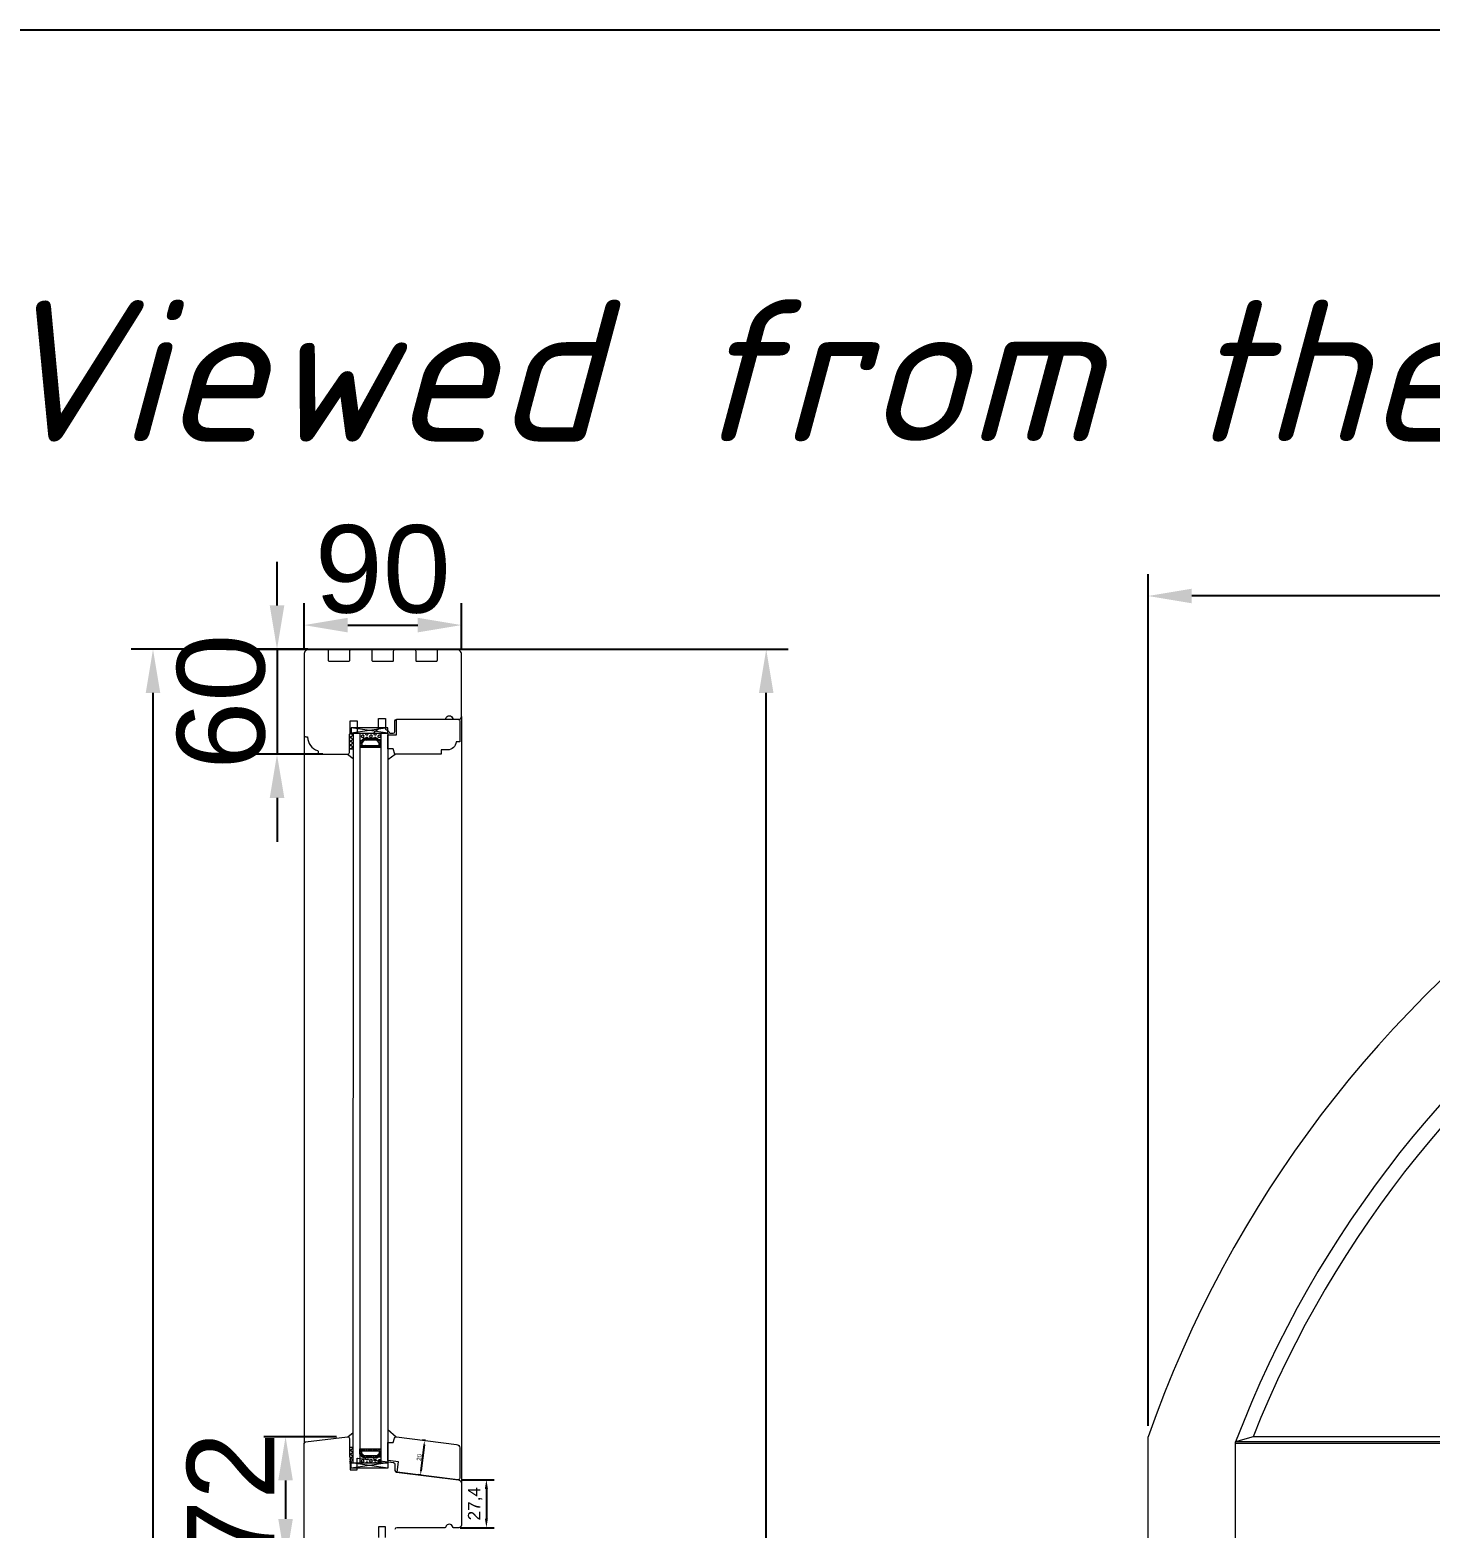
# Model space of a CAD drawing. Header units: millimetres. Extents: x 0 to 182016, y 11 to 3710.
# Drawn here: x 7757 to 8557, y 2854 to 3710 of the extents above; entities that cross this region are included whole.
import ezdxf

# ---------------------------------------------------------------- set-up
doc = ezdxf.new("R2010")
doc.units = ezdxf.units.MM
doc.layers.add('Matmenys', color=10, linetype='Continuous', lineweight=20)
doc.layers.add('Stiklo paketas', color=7, linetype='Continuous')
doc.styles.add('ROMANS', font='stylu.ttf', dxfattribs={"oblique": 15})
doc.styles.get("Standard").update_dxf_attribs({"font": 'arial.ttf'})
doc.dimstyles.new('3-5', dxfattribs={"dimscale": 3.5, "dimtxt": 3.5, "dimasz": 3.5, "dimexe": 1.25, "dimexo": 0.625, "dimtad": 1, "dimdec": 1, "dimtxsty": 'Standard', "dimcen": 3.5, "dimadec": 0, "dimazin": 0, "dimtfac": 1, "dimtdec": 1, "dimtmove": 0, "dimatfit": 3, "dimfxl": 1, "dimarcsym": 0})
doc.dimstyles.new('ISO-25', dxfattribs={"dimtxt": 2.5, "dimasz": 2.5, "dimexe": 1.25, "dimexo": 0.625, "dimtad": 1, "dimtxsty": 'Standard', "dimcen": 2.5, "dimadec": 0, "dimazin": 0, "dimtfac": 1, "dimtmove": 0, "dimatfit": 3, "dimfxl": 1, "dimarcsym": 0})
doc.dimstyles.new('Padidinti matmenys', dxfattribs={"dimscale": 10, "dimtxt": 5, "dimasz": 2.5, "dimexe": 1.25, "dimexo": 0.625, "dimtad": 1, "dimdec": 1, "dimtxsty": 'Standard', "dimcen": 2.5, "dimadec": 0, "dimazin": 0, "dimtfac": 1, "dimtdec": 1, "dimtmove": 0, "dimatfit": 3, "dimfxl": 1, "dimarcsym": 0})

# ---------------------------------------------------------------- blocks, each defined once
blk = doc.blocks.new('*D1324')
at = {"color": 0, "lineweight": -2, "transparency": 16777216}
for p, q in [((8396.3, 2912.86), (8396.3, 3399.51)), ((9666.33, 2912.86), (9666.33, 3399.51)), ((9641.33, 3387.01), (8421.3, 3387.01))]:
    blk.add_line(p, q, dxfattribs=at)
at = {"color": 0, "transparency": 16777216}
for points in [[(8421.3, 3391.18), (8421.3, 3382.84), (8396.3, 3387.01)], [(9641.33, 3391.18), (9641.33, 3382.84), (9666.33, 3387.01)]]:
    blk.add_solid(points, dxfattribs=at)
at = {"layer": 'Defpoints', "color": 0, "transparency": 16777216}
for p in [(8396.3, 3387.01), (8396.3, 2906.61), (9666.33, 2906.61)]:
    blk.add_point(p, dxfattribs=at)
at = {"color": 0, "lineweight": 5, "transparency": 16777216, "insert": (9031.32, 3418.79), "char_height": 50, "attachment_point": 5}
blk.add_mtext('1270', dxfattribs=at)
blk = doc.blocks.new('*D1364')
at = {"layer": 'Defpoints', "color": 0, "transparency": 16777216}
for p in [(8001.86, 2882), (8001.02, 2854.61), (8018.22, 2854.61)]:
    blk.add_point(p, dxfattribs=at)
at = {"layer": 'Matmenys', "color": 0, "lineweight": -2, "transparency": 16777216}
for p, q in [((8004.05, 2882), (8022.59, 2882)), ((8018.22, 2876.75), (8018.22, 2859.86)), ((8003.2, 2854.61), (8022.59, 2854.61))]:
    blk.add_line(p, q, dxfattribs=at)
at = {"layer": 'Matmenys', "color": 0, "transparency": 16777216}
for points in [[(8017.34, 2876.75), (8019.09, 2876.75), (8018.22, 2882)], [(8017.34, 2859.86), (8019.09, 2859.86), (8018.22, 2854.61)]]:
    blk.add_solid(points, dxfattribs=at)
at = {"layer": 'Matmenys', "color": 0, "transparency": 16777216, "insert": (8011.82, 2868.3), "char_height": 7, "attachment_point": 5, "rotation": 90}
blk.add_mtext('27,4', dxfattribs=at)
blk = doc.blocks.new('*D1370')
at = {"color": 0, "lineweight": -2, "transparency": 16777216}
for p, q in [((7898.58, 3381.58), (7898.58, 3406.58)), ((7916.27, 3356.58), (7886.08, 3356.58)), ((7898.58, 3356.58), (7898.58, 3296.58)), ((7924.77, 3296.58), (7886.08, 3296.58)), ((7898.58, 3271.58), (7898.58, 3246.58))]:
    blk.add_line(p, q, dxfattribs=at)
at = {"color": 0, "transparency": 16777216}
for points in [[(7894.42, 3381.58), (7902.75, 3381.58), (7898.58, 3356.58)], [(7894.42, 3271.58), (7902.75, 3271.58), (7898.58, 3296.58)]]:
    blk.add_solid(points, dxfattribs=at)
at = {"layer": 'Defpoints', "color": 0, "transparency": 16777216}
for p in [(7922.52, 3356.58), (7898.58, 3296.58), (7931.02, 3296.58)]:
    blk.add_point(p, dxfattribs=at)
at = {"color": 0, "lineweight": 5, "transparency": 16777216, "insert": (7866.8, 3326.58), "char_height": 50, "attachment_point": 5, "rotation": 90}
blk.add_mtext('60', dxfattribs=at)
blk = doc.blocks.new('*D1986')
at = {"color": 0, "lineweight": -2, "transparency": 16777216}
for p, q in [((7982.64, 2902), (7980.81, 2887.11)), ((7983.4, 2904.42), (7981.71, 2904.63)), ((7980.97, 2884.57), (7979.27, 2884.78))]:
    blk.add_line(p, q, dxfattribs=at)
at = {"color": 0, "transparency": 16777216}
for points in [[(7982.23, 2902.05), (7983.06, 2901.95), (7982.95, 2904.48)], [(7980.4, 2887.16), (7981.23, 2887.06), (7980.51, 2884.63)]]:
    blk.add_solid(points, dxfattribs=at)
at = {"layer": 'Defpoints', "color": 0, "transparency": 16777216}
for p in [(7984.02, 2904.35), (7980.51, 2884.63), (7981.59, 2884.49)]:
    blk.add_point(p, dxfattribs=at)
at = {"color": 0, "transparency": 16777216, "insert": (7979.84, 2894.78), "char_height": 2.5, "attachment_point": 5, "rotation": 83}
blk.add_mtext('20', dxfattribs=at)
blk = doc.blocks.new('*D1996')
at = {"color": 0, "lineweight": -2, "transparency": 16777216}
for p, q in [((7932.66, 2906.61), (7890.97, 2906.61)), ((7903.47, 2881.61), (7903.47, 2859.61)), ((7916.77, 2834.61), (7890.97, 2834.61))]:
    blk.add_line(p, q, dxfattribs=at)
at = {"color": 0, "transparency": 16777216}
for points in [[(7899.3, 2881.61), (7907.64, 2881.61), (7903.47, 2906.61)], [(7899.3, 2859.61), (7907.64, 2859.61), (7903.47, 2834.61)]]:
    blk.add_solid(points, dxfattribs=at)
at = {"layer": 'Defpoints', "color": 0, "transparency": 16777216}
for p in [(7938.91, 2906.61), (7903.47, 2834.61), (7923.02, 2834.61)]:
    blk.add_point(p, dxfattribs=at)
at = {"color": 0, "lineweight": 5, "transparency": 16777216, "insert": (7872.12, 2870.61), "char_height": 50, "attachment_point": 5, "rotation": 90}
blk.add_mtext('72', dxfattribs=at)
blk = doc.blocks.new('*D1411')
at = {"color": 0, "lineweight": -2, "transparency": 16777216}
for p, q in [((7869.77, 3356.58), (8190.62, 3356.58)), ((8178.12, 831.56), (8178.12, 3331.58)), ((8000.92, 806.56), (8190.62, 806.56))]:
    blk.add_line(p, q, dxfattribs=at)
at = {"color": 0, "transparency": 16777216}
for points in [[(8173.95, 3331.58), (8182.29, 3331.58), (8178.12, 3356.58)], [(8173.95, 831.56), (8182.29, 831.56), (8178.12, 806.56)]]:
    blk.add_solid(points, dxfattribs=at)
at = {"layer": 'Defpoints', "color": 0, "transparency": 16777216}
for p in [(7863.52, 3356.58), (8178.12, 3356.58), (7994.67, 806.56)]:
    blk.add_point(p, dxfattribs=at)
at = {"color": 0, "lineweight": 5, "transparency": 16777216, "insert": (8146.34, 1942.07), "char_height": 50, "attachment_point": 5, "rotation": 90}
blk.add_mtext('2550', dxfattribs=at)
blk = doc.blocks.new('*D1997')
at = {"color": 0, "lineweight": -2, "transparency": 16777216}
for p, q in [((7914.01, 3356.62), (7914.01, 3382.88)), ((8004.01, 3356.62), (8004.01, 3382.88)), ((7939.01, 3370.38), (7979.01, 3370.38))]:
    blk.add_line(p, q, dxfattribs=at)
at = {"color": 0, "transparency": 16777216}
for points in [[(7939.01, 3374.54), (7939.01, 3366.21), (7914.01, 3370.38)], [(7979.01, 3374.54), (7979.01, 3366.21), (8004.01, 3370.38)]]:
    blk.add_solid(points, dxfattribs=at)
at = {"layer": 'Defpoints', "color": 0, "transparency": 16777216}
for p in [(8004.01, 3370.38), (7914.01, 3350.37), (8004.01, 3350.37)]:
    blk.add_point(p, dxfattribs=at)
at = {"color": 0, "lineweight": 5, "transparency": 16777216, "insert": (7959.01, 3402.15), "char_height": 50, "attachment_point": 5}
blk.add_mtext('90', dxfattribs=at)
blk = doc.blocks.new('*D1412')
at = {"color": 0, "lineweight": -2, "transparency": 16777216}
for p, q in [((7910.76, 3356.58), (7815.22, 3356.58)), ((7827.72, 3331.58), (7827.72, 831.56)), ((7894.77, 806.56), (7815.22, 806.56))]:
    blk.add_line(p, q, dxfattribs=at)
at = {"color": 0, "transparency": 16777216}
for points in [[(7823.55, 3331.58), (7831.89, 3331.58), (7827.72, 3356.58)], [(7823.55, 831.56), (7831.89, 831.56), (7827.72, 806.56)]]:
    blk.add_solid(points, dxfattribs=at)
at = {"layer": 'Defpoints', "color": 0, "transparency": 16777216}
for p in [(7917.01, 3356.58), (7827.72, 806.56), (7901.02, 806.56)]:
    blk.add_point(p, dxfattribs=at)
at = {"color": 0, "lineweight": 5, "transparency": 16777216, "insert": (7795.94, 2012.57), "char_height": 50, "attachment_point": 5, "rotation": 90}
blk.add_mtext('2550', dxfattribs=at)

msp = doc.modelspace()

# ---------------------------------------------------------------- hatches: boundary and pattern name
at = {"lineweight": 5}
h = msp.add_hatch(dxfattribs=at)
h.set_pattern_fill('ANSI37', color=256, scale=0.5, angle=180, style=0)
h.set_pattern_definition([(225, (8407.7327, 3241.1831), (1.122532, -1.122532), []), (315, (8407.7327, 3241.1831), (1.122532, 1.122532), [])])
h.paths.add_polyline_path([(7941.9860891, 3299.5808572), (7941.9860891, 3308.5808572), (7939.9860891, 3308.5808572), (7939.9860891, 3299.5808572)])
h = msp.add_hatch(dxfattribs=at)
h.set_pattern_fill('HEX', color=256, scale=0.25, angle=180, style=0)
h.set_pattern_definition([(180, (21309.141, -15216.7413), (2e-16, 1.374815), [0.79375, -1.5875]), (60, (21309.141, -15216.7413), (1.190624716, -0.6874075), [0.79375, -1.5875]), (120, (21308.3472, -15216.7413), (1.190624716, 0.6874075), [0.79375, -1.5875])])
h.paths.add_polyline_path([(7945.9860891, 3308.5808572), (7945.9860891, 3303.5808572), (7947.9860891, 3305.5808572), (7955.9860891, 3305.5808572), (7957.9860891, 3303.5808572), (7957.9860891, 3308.5808572)])
h = msp.add_hatch(dxfattribs=at)
h.set_pattern_fill('JIS_WOOD', color=256, angle=180, style=0)
h.set_pattern_definition([(135, (21309.14096, -15216.7413), (0.5, 0.5), [])])
h.paths.add_polyline_path([(7955.9860891, 3305.5808572), (7947.9860891, 3305.5808572), (7945.9860891, 3303.5808572), (7945.9860891, 3300.5808572), (7957.9860891, 3300.5808572), (7957.9860891, 3303.5808572)])
h.paths.add_polyline_path([(7948.4003027, 3304.5808572), (7955.5718756, 3304.5808572), (7956.9860891, 3303.1666436), (7956.9860891, 3301.5808572), (7946.9860891, 3301.5808572), (7946.9860891, 3303.1666436)], flags=16)
h = msp.add_hatch(dxfattribs=at)
h.set_pattern_fill('ANSI37', color=256, scale=0.5, angle=180, style=0)
h.set_pattern_definition([(225, (8407.7327, 2887.6053), (1.122532, -1.122532), []), (315, (8407.7327, 2887.6053), (1.122532, 1.122532), [])])
h.paths.add_polyline_path([(7941.9860891, 2900.60531), (7941.9860891, 2891.60531), (7939.9860891, 2891.60531), (7939.9860891, 2900.60531)])
h = msp.add_hatch(dxfattribs=at)
h.set_pattern_fill('JIS_WOOD', color=256, angle=180, style=0)
h.set_pattern_definition([(135, (21309.14096, -15570.3191), (0.5, 0.5), [])])
h.paths.add_polyline_path([(7955.9860891, 2894.60531), (7947.9860891, 2894.60531), (7945.9860891, 2896.60531), (7945.9860891, 2899.60531), (7957.9860891, 2899.60531), (7957.9860891, 2896.60531)])
h.paths.add_polyline_path([(7948.4003027, 2895.60531), (7955.5718756, 2895.60531), (7956.9860891, 2897.0195236), (7956.9860891, 2898.60531), (7946.9860891, 2898.60531), (7946.9860891, 2897.0195236)], flags=16)
h = msp.add_hatch(dxfattribs=at)
h.set_pattern_fill('HEX', color=256, scale=0.25, angle=180, style=0)
h.set_pattern_definition([(180, (21309.141, -15570.3191), (2e-16, 1.374815), [0.79375, -1.5875]), (60, (21309.141, -15570.3191), (1.190624716, -0.6874075), [0.79375, -1.5875]), (120, (21308.3472, -15570.3191), (1.190624716, 0.6874075), [0.79375, -1.5875])])
h.paths.add_polyline_path([(7945.9860891, 2891.60531), (7945.9860891, 2896.60531), (7947.9860891, 2894.60531), (7955.9860891, 2894.60531), (7957.9860891, 2896.60531), (7957.9860891, 2891.60531)])

# ---------------------------------------------------------------- linework, layer by layer
for p, q in [((8004.0063451, 3318.0808572), (8004.0063451, 2879.9707433)), ((7914.0063451, 3307.5808572), (7914.0063451, 2902.6709692)), ((7961.9860891, 3308.5808572), (7940.9860891, 3311.5808572)), ((7961.9860891, 3311.5808572), (7940.9860891, 3308.5808572)), ((7938.909317, 3296.5823492), (7942.028857, 3294.2045682)), ((7938.9103115, 3296.5808572), (7942.0288568, 3294.2038343)), ((7939.9860891, 3299.5808572), (7941.9860891, 3299.5808572)), ((7961.9870556, 3293.5660179), (7966.0667415, 3296.5793652)), ((7961.9870556, 2910.6240296), (7966.7329374, 2906.4661069)), ((7938.9860611, 2906.6060072), (7942.0280883, 2908.9247063)), ((7938.9870556, 2906.6074992), (7942.0280881, 2908.9254402)), ((8396.3026384, 806.5544716), (8396.3026384, 2906.6060072)), ((8456.3017083, 2906.6060072), (8446.302561, 2903.6635153)), ((8446.3026384, 825.3032541), (8446.3026384, 2903.6635153)), ((9616.3354087, 2903.6635153), (8446.3026384, 2903.6635153)), ((9616.3354083, 2902.6709692), (8446.3026384, 2902.6709692)), ((8456.301708, 2906.6023014), (8456.2891154, 2906.6023014)), ((9606.3354098, 2906.6060072), (8456.3017083, 2906.6060072)), ((7939.9860891, 2900.60531), (7941.9860891, 2900.60531)), ((7961.9860891, 2891.60531), (7940.9860891, 2888.60531)), ((7961.9860891, 2888.60531), (7940.9860891, 2891.60531))]:
    msp.add_line(p, q, dxfattribs=at)
msp.add_lwpolyline([(11420.2655623, 3710.4502728), (11420.2655623, 10.9108603), (5920.9502194, 10.9108603), (5920.9502194, 3710.4502728)], close=True)
for points in [[(7961.9860891, 3311.5808572), (7940.9860891, 3311.5808572), (7940.9860891, 3308.5808572), (7961.9860891, 3308.5808572)], [(7955.9860891, 3305.5808572), (7947.9860891, 3305.5808572), (7945.9860891, 3303.5808572), (7945.9860891, 3300.5808572), (7957.9860891, 3300.5808572), (7957.9860891, 3303.5808572)], [(7955.5718756, 3304.5808572), (7948.4003027, 3304.5808572), (7946.9860891, 3303.1666436), (7946.9860891, 3301.5808572), (7956.9860891, 3301.5808572), (7956.9860891, 3303.1666436)], [(7955.9860891, 2894.60531), (7947.9860891, 2894.60531), (7945.9860891, 2896.60531), (7945.9860891, 2899.60531), (7957.9860891, 2899.60531), (7957.9860891, 2896.60531)], [(7955.5718756, 2895.60531), (7948.4003027, 2895.60531), (7946.9860891, 2897.0195236), (7946.9860891, 2898.60531), (7956.9860891, 2898.60531), (7956.9860891, 2897.0195236)], [(7961.9860891, 2888.60531), (7940.9860891, 2888.60531), (7940.9860891, 2891.60531), (7961.9860891, 2891.60531)]]:
    msp.add_lwpolyline(points, close=True, dxfattribs=at)
for centre, radius, start, end in [((9031.318559, 2683.5167544), 673.0631726, 19.3570305923, 160.6429694077), ((9031.318559, 2680.4235325), 626.1573248, 20.8868629146, 159.1131370854), ((9031.318559, 2677.6652197), 618.9156375, 21.7094688304, 158.2905311696)]:
    msp.add_arc(centre, radius, start, end, dxfattribs=at)
at = {"layer": 'Stiklo paketas', "lineweight": 5}
for p, q in [((7939.9867982, 3308.5808572), (7942.8615459, 3308.5808572)), ((7942.0326122, 3308.5808572), (7941.9911599, 2891.60531)), ((7945.9870556, 3308.5808572), (7945.9870556, 2891.60531)), ((7957.9870556, 3308.5808572), (7957.9870556, 2891.60531)), ((7961.9870556, 3308.58016), (7961.9870556, 2891.60531)), ((7939.9867982, 2891.60531), (7942.8615459, 2891.60531))]:
    msp.add_line(p, q, dxfattribs=at)
for points in [[(7953.7030036, 3308.5808572, 0.2720281141), (7954.1397678, 3308.8374708, -0.164173551), (7956.5074106, 3310.9861819), (7956.5074106, 3317.0808572), (7960.5074106, 3317.0808572), (7960.5074106, 3310.9861819, -0.164173551), (7962.8750534, 3308.8374708, 0.2720281141), (7963.3118177, 3308.5808572), (7964.9452189, 3308.5808572, 0.4116598905), (7965.9451809, 3309.5721307), (7965.9976944, 3315.5895837, -0.4116598905), (7966.9976563, 3316.5808572), (7994.5568553, 3316.5808572, 0.3563939587), (7995.0467533, 3316.9808572, -0.8164965809), (7998.9659369, 3316.9808572, 0.3563939587), (7999.4558348, 3316.5808572), (8002.5063451, 3316.5808572, 0.4142135624), (8004.0063451, 3318.0808572), (8004.0063451, 3353.5808576, 0.4142135624), (8001.0063451, 3356.5808576), (7991.0063451, 3356.5808576, 0.4142135624), (7990.0063451, 3355.5808576), (7990.0063451, 3350.0808576, -0.4142135624), (7989.5063451, 3349.5808576), (7978.5063451, 3349.5808576, -0.4142135624), (7978.0063451, 3350.0808576), (7978.0063451, 3355.3808576, 0.4142135624), (7977.0063451, 3356.3808576), (7966.0063451, 3356.3808576, 0.4142135624), (7965.0063451, 3355.3808576), (7965.0063451, 3350.0808576, -0.4142135624), (7964.5063451, 3349.5808576), (7953.5063451, 3349.5808576, -0.4142135624), (7953.0063451, 3350.0808576), (7953.0063451, 3355.3808576, 0.4142135624), (7952.0063451, 3356.3808576), (7941.0063451, 3356.3808576, 0.4142135624), (7940.0063451, 3355.3808576), (7940.0063451, 3350.0808576, -0.4142135624), (7939.5063451, 3349.5808576), (7928.5063451, 3349.5808576, -0.4142135624), (7928.0063451, 3350.0808576), (7928.0063451, 3355.5808576, 0.4142135624), (7927.0063451, 3356.5808576), (7917.0063451, 3356.5808576, 0.4142135624), (7914.0063451, 3353.5808576), (7914.0063451, 3307.5808572, 0.4142135624), (7915.0063451, 3306.5808572), (7915.7156718, 3306.5808572, -0.4001549105), (7916.0153228, 3306.2953226, 0.3090857966), (7921.803606, 3298.6460119, -0.3199404334), (7922.0082359, 3298.3641888), (7922.0151481, 3297.5721307, 0.4116598905), (7923.01511, 3296.5808572), (7938.9103115, 3296.5808572, 0.4116598905), (7939.9102734, 3297.5721307), (7939.9976944, 3307.5895837, -0.2023892741), (7940.3063451, 3308.3034143), (7940.3063451, 3315.5808572), (7944.3063451, 3315.5808572), (7944.3063451, 3308.5808572)], [(7961.9881956, 2892.9457178), (7961.985971, 2903.2673788), (7964.9072504, 2903.2671127), (7965.7461832, 2905.7831472, -0.3568956774), (7966.8167975, 2906.459368), (8001.2315718, 2902.2309527, -0.3788659441), (8002.9876523, 2900.2457016), (8002.9860909, 2882.9938201, -0.4504671537), (8001.8641312, 2882.0013761), (7967.215205, 2886.2585948), (7967.9464535, 2892.2141358)]]:
    msp.add_lwpolyline(points, format="xyb", close=True, dxfattribs=at)
for points in [[(7961.9818117, 3307.5808572), (7966.9172406, 3307.5808572), (7966.9172406, 3316.5793652), (8001.9870556, 3316.5793652, -0.4142135624), (8002.9870556, 3315.5793652), (8002.9870556, 3303.5793652), (8000.9670628, 3303.5793652, -0.3851703882), (7995.9921256, 3299.0793652), (7992.4670628, 3299.0793652), (7992.4670628, 3296.5793652), (7965.9862877, 3296.5793652), (7964.9862877, 3299.5793652), (7961.9870556, 3299.5793652), (7961.9870556, 3307.5808572)], [(7914.0063451, 2845.6060072), (7914.0063451, 2902.6709692, -0.3788661087), (7914.8844757, 2903.6635153), (7938.7884421, 2906.5985533, -0.4478453604), (7939.9102734, 2905.6147337), (7939.9976944, 2895.5972807, 0.2023892741), (7940.3063451, 2894.8834501), (7940.3063451, 2887.6060072), (7944.3063451, 2887.6060072), (7944.3063451, 2894.4060072), (7944.4670057, 2894.4060072, -0.0305527633), (7944.5279404, 2894.4022803), (7965.0890875, 2891.8776888, -0.3763733489), (7965.9671801, 2890.8938692), (7965.9986921, 2887.2829503, 0.3763733489), (7966.8767847, 2886.2991306), (8002.2500838, 2881.9558357, -0.3788661087), (8004.0063451, 2879.9707433), (8004.0063451, 2856.1060072, -0.4142135624), (8002.5063451, 2854.6060072), (7999.4558348, 2854.6060072, -0.3563939587), (7998.9659369, 2855.0060072, 0.8164965809), (7995.0467533, 2855.0060072, -0.3563939587), (7994.5568553, 2854.6060072), (7966.9976563, 2854.6060072, 0.4116598905), (7965.9976944, 2853.6147337)], [(7960.5074106, 2849.0113319), (7960.5074106, 2855.1060072), (7956.5074106, 2855.1060072), (7956.5074106, 2849.0113319, 0.164173551)]]:
    msp.add_lwpolyline(points, format="xyb", dxfattribs=at)

# ---------------------------------------------------------------- texts
at = {"lineweight": 0, "insert": (7734.5399359, 3556.0894738), "char_height": 80.838163663, "attachment_point": 1, "style": 'ROMANS'}
msp.add_mtext('{\\fISOCPEUR|b0|i0|c186|p34;Viewed from the outside, opens to the inside.}', dxfattribs=at)

# ---------------------------------------------------------------- dimensions: what is measured, and where the dimension line sits
at = {"color": 1, "lineweight": 5}
dim = msp.add_linear_dim(base=(8396.3026384, 3387.0112781), p1=(9666.3344797, 2906.6060074), p2=(8396.3026384, 2906.6060074), angle=180, dimstyle='Padidinti matmenys', dxfattribs=at)
dim.commit()
dim.dimension.update_dxf_attribs({"geometry": '*D1324', "text_midpoint": (9031.318559, 3418.7899275)})
dim = msp.add_linear_dim(base=(8004.0063451, 3370.3758332), p1=(7914.0063451, 3350.3724338), p2=(8004.0063451, 3350.3724338), dimstyle='Padidinti matmenys', dxfattribs=at)
dim.commit()
dim.dimension.update_dxf_attribs({"geometry": '*D1997', "text_midpoint": (7959.0063451, 3402.1544825)})
for base, p1, p2, picture, middle in [((7898.5817315, 3296.5808572), (7922.51511, 3356.5808572), (7931.01511, 3296.5808572), '*D1370', (7898.5817315, 3326.5808572)), ((7827.7214623, 806.5614001), (7917.0063451, 3356.5808576), (7901.0157936, 806.5614001), '*D1412', (7827.7214623, 2012.5711288)), ((8178.1198219, 3356.579927), (7994.6657936, 806.5614001), (7863.51511, 3356.579927), '*D1411', (8178.1198219, 1942.0706636)), ((7903.4709051, 2834.6060072), (7938.9103115, 2906.6060072), (7923.01511, 2834.6060072), '*D1996', (7903.4709051, 2870.6060072))]:
    dim = msp.add_linear_dim(base=base, p1=p1, p2=p2, angle=90, dimstyle='Padidinti matmenys', dxfattribs=at)
    dim.commit()
    dim.dimension.update_dxf_attribs({"geometry": picture, "text_midpoint": middle, "dimtype": 160})
at = {"color": 5}
dim = msp.add_aligned_dim(p1=(7984.0241846, 2904.3451604), p2=(7981.5866442, 2884.492987), distance=-1.0845118, dimstyle='ISO-25', dxfattribs=at)
dim.commit()
dim.dimension.update_dxf_attribs({"geometry": '*D1986', "text_midpoint": (7979.8417269, 2894.7829688)})
at = {"layer": 'Matmenys'}
dim = msp.add_linear_dim(base=(8018.2161856, 2854.6060072), p1=(8001.8641312, 2882.0013761), p2=(8001.01511, 2854.6060072), angle=90, dimstyle='3-5', override={"dimtxt": 2, "dimasz": 1.5}, dxfattribs=at)
dim.commit()
dim.dimension.update_dxf_attribs({"geometry": '*D1364', "text_midpoint": (8018.2161856, 2868.3036916), "dimtype": 160})

doc.saveas('drawing.dxf')
